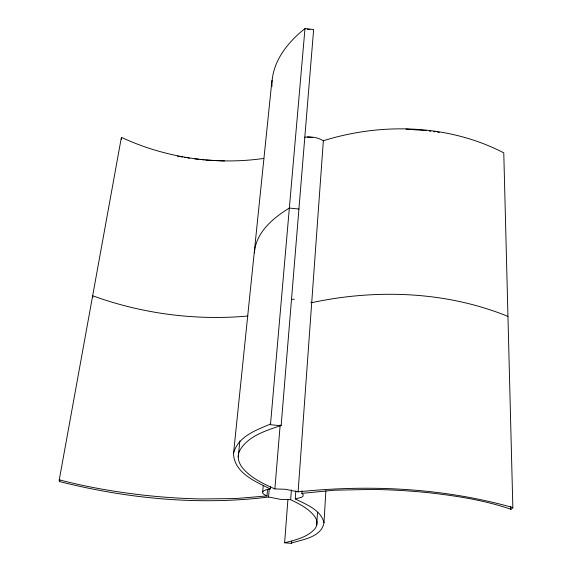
<?xml version="1.0" encoding="UTF-8"?>
<svg xmlns="http://www.w3.org/2000/svg" width="572" height="572" viewBox="0 0 572 572"><rect width="100%" height="100%" fill="white"/><g stroke="black" fill="none" stroke-linecap="round" stroke-linejoin="round"><path stroke-width="0.86" d="M271.957 86.465C271.271 62.841 287.237 42.507 304.983 28.6L313.642 29.537L281.138 425.725L270.477 424.731L304.983 28.6M291.598 543C303.167 539.417 321.535 537.087 323.988 522.672L325.883 490.683M316.724 525.067L317.496 512.619M295.846 490.905L295.259 498.898L301.687 497.268L303.11 496.088L303.167 494.751L301.83 493.364L302.023 490.697M291.727 541.219L291.57 543.4L284.62 542.785L287.938 499.242M512.841 507.557C443.5 487.987 369.991 484.398 298.52 491.806L298.112 491.87L323.344 140.784C317.91 137.301 311.104 136.479 304.783 137.208M284.62 542.785C295.338 539.975 307.371 537.437 314.993 528.714A132.397 34.156 5.8 0 0 315.158 517.117C309.238 508.708 299.635 504.125 290.669 499.692L291.405 489.918M298.112 491.87L285.492 489.282L274.882 488.917L280.173 424.86M267.517 489.711L266.988 495.931L264.264 494.608L262.791 493.228L262.677 491.884L263.949 490.669L266.545 489.668L270.263 488.96L270.492 486.3M263.828 158.415C215.694 165.329 165.494 157.851 121.4 137.359L59.152 480.416L59.552 481.588C127.356 498.641 198.405 505.584 267.989 497.111L268.561 497.018L269.24 489.003M262.677 491.884L263.227 485.657M238.252 456.964L239.861 440.962M270.263 488.96C255.462 481.631 234.255 472.88 233.512 453.667L271.979 80.294M59.552 481.588L59.874 479.837M233.512 453.667C237.387 436.693 256.242 430.037 270.542 424.045M323.344 140.784L323.695 140.64C382.11 122.451 448.934 124.381 503.775 152.86L512.848 507.822L510.767 509.659L510.689 506.513M281.159 425.425C265.887 430.773 247.526 435.957 239.332 451.272A146.561 45.681 2.8 0 0 242.785 468.268C251.251 478.099 263.213 483.826 274.882 488.917M301.83 493.364L334.384 490.211L371.821 489.432A159.495 40.405 3 0 1 430.759 492.957C457.8 496.096 484.906 500.4 510.753 509.187M266.988 495.931L235.7 498.555L201.373 498.963A217.153 70.049 7.1 0 1 146.997 495.524C117.439 492.32 88.045 487.337 59.252 479.844M247.941 316.023C195.567 320.728 142.063 313.763 92.657 295.753L92.921 297.433M291.291 299.37L294.33 299.227M224.431 160.939L205.748 160.06M290.669 499.692L280.366 499.327L268.561 497.018M307.414 136.987L312.183 137.502M405.998 129.1L426.633 130.666M298.92 209.03L289.353 208.065C273.101 218.003 255.648 232.525 254.426 252.953M194.58 158.88L198.877 159.331M200.593 159.516L204.032 159.874M307.307 29.179L309.96 29.465M429.164 131.017L430.852 131.245M433.383 131.589L435.07 131.825M437.601 132.168L439.289 132.397M177.484 156.213L179.193 156.492M180.895 156.778L182.604 157.057M184.313 157.336L186.022 157.622M187.73 157.901L189.439 158.187M507.957 316.395C446.41 291.355 376.655 288.81 312.083 302.588L310.76 302.259M295.259 498.898C305.984 504.483 320.763 509.581 323.988 522.672M121.4 137.359L121.55 139.382"/></g></svg>
